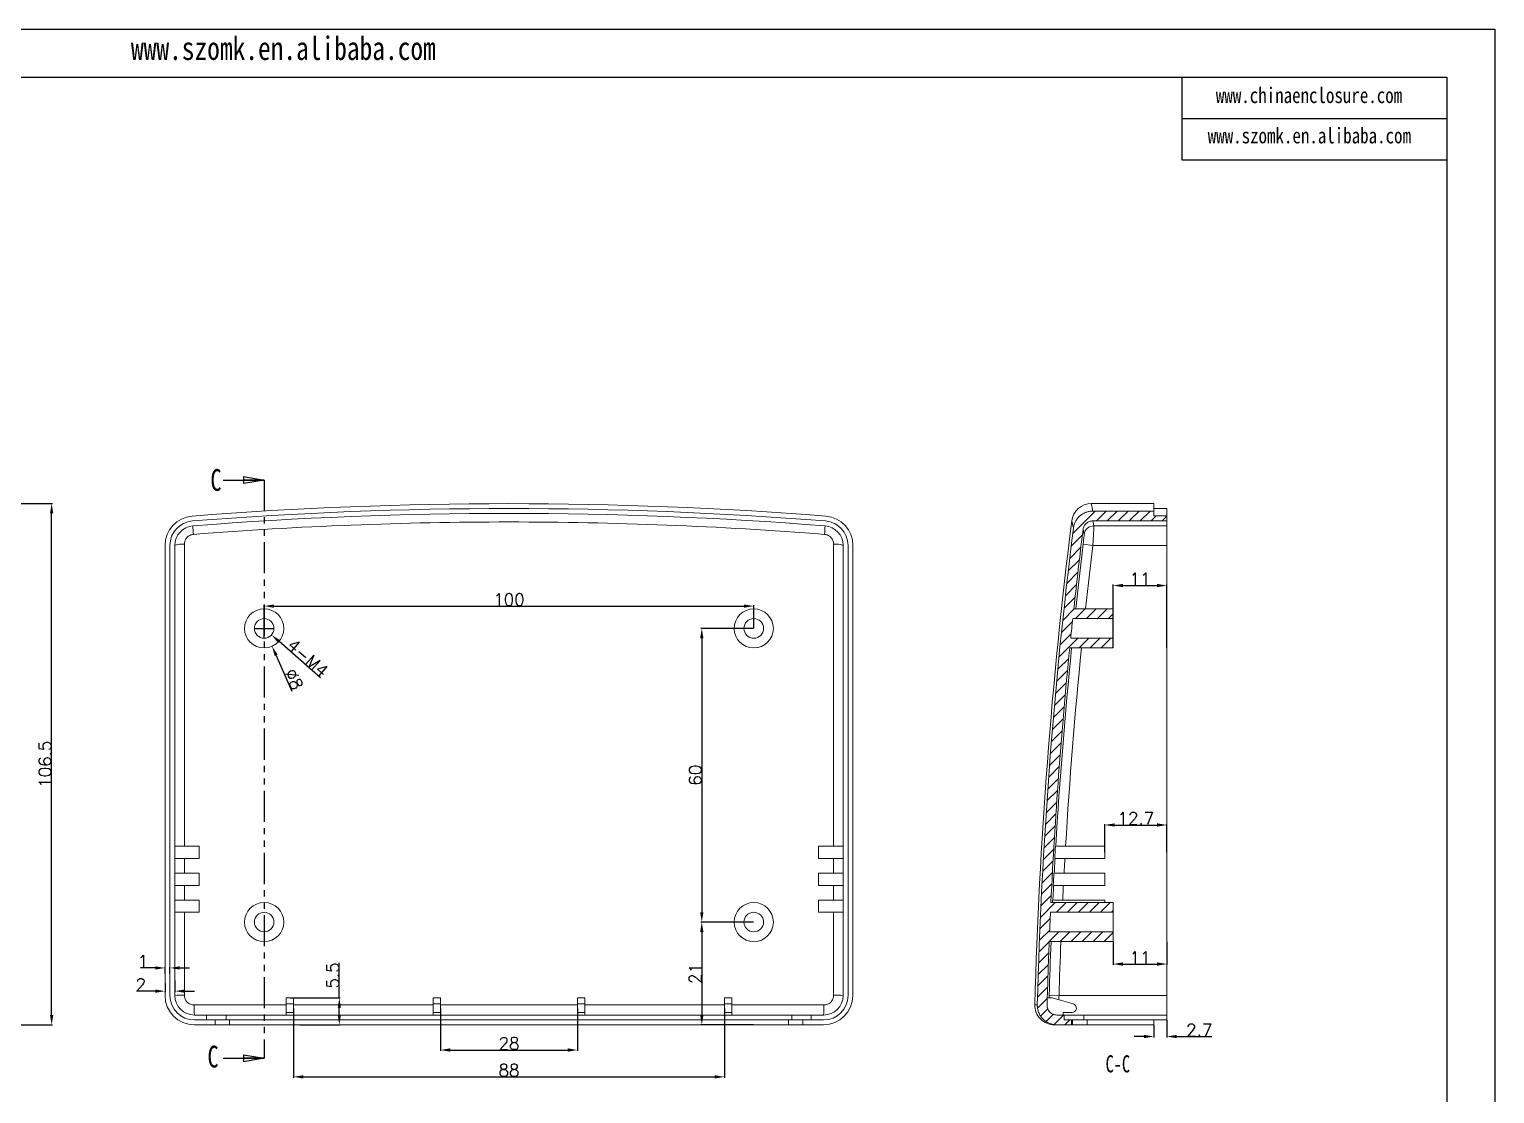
# Model space of a CAD drawing. Header units: inches. Extents: x 1477 to 2707, y 530 to 940.
# Drawn here: x 1757.3 to 2056.6, y 722.2 to 939.6 of the extents above; entities that cross this region are included whole.
import ezdxf

# ---------------------------------------------------------------- set-up
doc = ezdxf.new("R2010")
doc.units = ezdxf.units.IN
doc.linetypes.add('PHANTOM', pattern=[12.7, 6.35, -1.27, 1.27, -1.27, 1.27, -1.27])
doc.layers.add('文字', color=81, linetype='Continuous')
doc.styles.add('SLDTEXTSTYLE0', font='TXT', dxfattribs={"width": 0.75})
doc.styles.add('SLDTEXTSTYLE3', font='TXT', dxfattribs={"width": 0.7})
doc.styles.get("Standard").update_dxf_attribs({"font": 'txt', "bigfont": 'gbcbig.shx'})
doc.styles.add('宋体', font='', dxfattribs={"width": 0.8, "height": 3.5})
doc.styles.get('宋体').set_extended_font_data('SimSun')
doc.dimstyles.new('2.5', dxfattribs={"dimtxt": 2.5, "dimasz": 2, "dimexe": 0.18, "dimexo": 0.0625, "dimgap": 0.09, "dimtad": 1, "dimzin": 12, "dimdsep": 46, "dimtxsty": 'Standard', "dimcen": 2, "dimadec": 0, "dimazin": 0, "dimtfac": 1, "dimtofl": 0, "dimtmove": 0, "dimatfit": 3, "dimfxl": 1, "dimtolj": 1, "dimtzin": 0, "dimarcsym": 0})

# ---------------------------------------------------------------- blocks, each defined once
blk = doc.blocks.new('_CLOSED')
at = {"color": 0, "linetype": 'ByBlock', "lineweight": -2}
for p, q in [((-1, 0.166667), (0, 0)), ((-1, 0.166667), (-1, -0.166667)), ((0, 0), (-1, -0.166667)), ((0, 0), (-1, 0))]:
    blk.add_line(p, q, dxfattribs=at)
blk = doc.blocks.new('*D122')
at = {"color": 0, "lineweight": -2}
for p, q in [((1674.91, 842.73), (1762.01, 842.73)), ((1761.83, 738.23), (1761.83, 840.73)), ((1739.16, 736.23), (1762.01, 736.23))]:
    blk.add_line(p, q, dxfattribs=at)
at = {"color": 0}
for points in [[(1761.5, 840.73), (1762.17, 840.73), (1761.83, 842.73)], [(1761.5, 738.23), (1762.17, 738.23), (1761.83, 736.23)]]:
    blk.add_solid(points, dxfattribs=at)
at = {"layer": 'Defpoints', "color": 0}
for p in [(1674.85, 842.73), (1761.83, 842.73), (1739.1, 736.23)]:
    blk.add_point(p, dxfattribs=at)
at = {"color": 0, "insert": (1760.49, 789.48), "char_height": 2.5, "attachment_point": 5, "rotation": 90}
blk.add_mtext('\\A1;106.5', dxfattribs=at)
blk = doc.blocks.new('*D131')
at = {"color": 0, "lineweight": -2}
for p, q in [((1805.24, 817.29), (1805.24, 821.97)), ((1807.24, 821.79), (1903.24, 821.79)), ((1905.24, 817.29), (1905.24, 821.97))]:
    blk.add_line(p, q, dxfattribs=at)
at = {"color": 0}
for points in [[(1807.24, 822.12), (1807.24, 821.45), (1805.24, 821.79)], [(1903.24, 822.12), (1903.24, 821.45), (1905.24, 821.79)]]:
    blk.add_solid(points, dxfattribs=at)
at = {"layer": 'Defpoints', "color": 0}
for p in [(1905.24, 821.79), (1805.24, 817.23), (1905.24, 817.23)]:
    blk.add_point(p, dxfattribs=at)
at = {"color": 0, "insert": (1855.24, 823.13), "char_height": 2.5, "attachment_point": 5}
blk.add_mtext('\\A1;100', dxfattribs=at)
blk = doc.blocks.new('*D132')
at = {"color": 0, "lineweight": -2}
for p, q in [((1905.17, 817.23), (1894.44, 817.23)), ((1894.62, 815.23), (1894.62, 759.23)), ((1905.17, 757.23), (1894.44, 757.23))]:
    blk.add_line(p, q, dxfattribs=at)
at = {"color": 0}
for points in [[(1894.29, 815.23), (1894.96, 815.23), (1894.62, 817.23)], [(1894.29, 759.23), (1894.96, 759.23), (1894.62, 757.23)]]:
    blk.add_solid(points, dxfattribs=at)
at = {"layer": 'Defpoints', "color": 0}
for p in [(1905.24, 817.23), (1894.62, 757.23), (1905.24, 757.23)]:
    blk.add_point(p, dxfattribs=at)
at = {"color": 0, "insert": (1893.28, 787.23), "char_height": 2.5, "attachment_point": 5, "rotation": 90}
blk.add_mtext('\\A1;60', dxfattribs=at)
blk = doc.blocks.new('*D133')
at = {"color": 0, "lineweight": -2}
for p, q in [((1905.17, 757.23), (1894.44, 757.23)), ((1894.62, 755.23), (1894.62, 738.23)), ((1905.17, 736.23), (1894.44, 736.23))]:
    blk.add_line(p, q, dxfattribs=at)
at = {"color": 0}
for points in [[(1894.29, 755.23), (1894.96, 755.23), (1894.62, 757.23)], [(1894.29, 738.23), (1894.96, 738.23), (1894.62, 736.23)]]:
    blk.add_solid(points, dxfattribs=at)
at = {"layer": 'Defpoints', "color": 0}
for p in [(1905.24, 757.23), (1894.62, 736.23), (1905.24, 736.23)]:
    blk.add_point(p, dxfattribs=at)
at = {"color": 0, "insert": (1893.28, 746.73), "char_height": 2.5, "attachment_point": 5, "rotation": 90}
blk.add_mtext('\\A1;21', dxfattribs=at)
blk = doc.blocks.new('*D134')
at = {"color": 0, "lineweight": -2}
for p, q in [((1782.99, 747.85), (1779.97, 747.85)), ((1784.99, 746.74), (1784.99, 748.03)), ((1785.99, 746.74), (1785.99, 748.03)), ((1787.99, 747.85), (1789.99, 747.85))]:
    blk.add_line(p, q, dxfattribs=at)
at = {"color": 0}
for points in [[(1782.99, 748.18), (1782.99, 747.52), (1784.99, 747.85)], [(1787.99, 748.18), (1787.99, 747.52), (1785.99, 747.85)]]:
    blk.add_solid(points, dxfattribs=at)
at = {"layer": 'Defpoints', "color": 0}
for p in [(1784.99, 747.85), (1784.99, 746.68), (1785.99, 746.68)]:
    blk.add_point(p, dxfattribs=at)
at = {"color": 0, "insert": (1780.48, 749.19), "char_height": 2.5, "attachment_point": 5}
blk.add_mtext('\\A1;1', dxfattribs=at)
blk = doc.blocks.new('*D135')
at = {"color": 0, "lineweight": -2}
for p, q in [((1786.99, 745.31), (1786.99, 742.93)), ((1782.99, 743.11), (1779.14, 743.11)), ((1784.99, 744.64), (1784.99, 742.93)), ((1788.99, 743.11), (1790.99, 743.11))]:
    blk.add_line(p, q, dxfattribs=at)
at = {"color": 0}
for points in [[(1782.99, 743.45), (1782.99, 742.78), (1784.99, 743.11)], [(1788.99, 743.45), (1788.99, 742.78), (1786.99, 743.11)]]:
    blk.add_solid(points, dxfattribs=at)
at = {"layer": 'Defpoints', "color": 0}
for p in [(1786.99, 745.37), (1784.99, 744.7), (1784.99, 743.11)]:
    blk.add_point(p, dxfattribs=at)
at = {"color": 0, "insert": (1780.06, 744.45), "char_height": 2.5, "attachment_point": 5}
blk.add_mtext('\\A1;2', dxfattribs=at)
blk = doc.blocks.new('*D136')
at = {"color": 0, "lineweight": -2}
for p, q in [((1820.59, 741.73), (1820.59, 748.91)), ((1810.55, 741.73), (1820.77, 741.73)), ((1820.59, 738.23), (1820.59, 739.73)), ((1812.5, 736.23), (1820.77, 736.23))]:
    blk.add_line(p, q, dxfattribs=at)
at = {"color": 0}
for points in [[(1820.26, 739.73), (1820.92, 739.73), (1820.59, 741.73)], [(1820.26, 738.23), (1820.92, 738.23), (1820.59, 736.23)]]:
    blk.add_solid(points, dxfattribs=at)
at = {"layer": 'Defpoints', "color": 0}
for p in [(1810.49, 741.73), (1820.59, 741.73), (1812.44, 736.23)]:
    blk.add_point(p, dxfattribs=at)
at = {"color": 0, "insert": (1819.25, 746.32), "char_height": 2.5, "attachment_point": 5, "rotation": 90}
blk.add_mtext('\\A1;5.5', dxfattribs=at)
blk = doc.blocks.new('*D137')
at = {"color": 0, "lineweight": -2}
for p, q in [((1841.24, 739.56), (1841.24, 730.9)), ((1869.24, 739.56), (1869.24, 730.9)), ((1843.24, 731.08), (1867.24, 731.08))]:
    blk.add_line(p, q, dxfattribs=at)
at = {"color": 0}
for points in [[(1843.24, 731.42), (1843.24, 730.75), (1841.24, 731.08)], [(1867.24, 731.42), (1867.24, 730.75), (1869.24, 731.08)]]:
    blk.add_solid(points, dxfattribs=at)
at = {"layer": 'Defpoints', "color": 0}
for p in [(1841.24, 739.63), (1869.24, 739.63), (1869.24, 731.08)]:
    blk.add_point(p, dxfattribs=at)
at = {"color": 0, "insert": (1855.24, 732.42), "char_height": 2.5, "attachment_point": 5}
blk.add_mtext('\\A1;28', dxfattribs=at)
blk = doc.blocks.new('*D138')
at = {"color": 0, "lineweight": -2}
for p, q in [((1811.24, 739.56), (1811.24, 725.42)), ((1899.24, 739.56), (1899.24, 725.42)), ((1813.24, 725.6), (1897.24, 725.6))]:
    blk.add_line(p, q, dxfattribs=at)
at = {"color": 0}
for points in [[(1813.24, 725.93), (1813.24, 725.26), (1811.24, 725.6)], [(1897.24, 725.93), (1897.24, 725.26), (1899.24, 725.6)]]:
    blk.add_solid(points, dxfattribs=at)
at = {"layer": 'Defpoints', "color": 0}
for p in [(1811.24, 739.63), (1899.24, 739.63), (1899.24, 725.6)]:
    blk.add_point(p, dxfattribs=at)
at = {"color": 0, "insert": (1855.24, 726.94), "char_height": 2.5, "attachment_point": 5}
blk.add_mtext('\\A1;88', dxfattribs=at)
blk = doc.blocks.new('*D139')
at = {"color": 0, "lineweight": -2}
for p, q in [((1978.63, 813.29), (1978.63, 826.17)), ((1989.63, 813.29), (1989.63, 826.17)), ((1980.63, 825.99), (1987.63, 825.99))]:
    blk.add_line(p, q, dxfattribs=at)
at = {"color": 0}
for points in [[(1980.63, 826.32), (1980.63, 825.65), (1978.63, 825.99)], [(1987.63, 826.32), (1987.63, 825.65), (1989.63, 825.99)]]:
    blk.add_solid(points, dxfattribs=at)
at = {"layer": 'Defpoints', "color": 0}
for p in [(1989.63, 825.99), (1978.63, 813.23), (1989.63, 813.23)]:
    blk.add_point(p, dxfattribs=at)
at = {"color": 0, "insert": (1984.13, 827.33), "char_height": 2.5, "attachment_point": 5}
blk.add_mtext('\\A1;11', dxfattribs=at)
blk = doc.blocks.new('*D140')
at = {"color": 0, "lineweight": -2}
for p, q in [((1976.93, 771.54), (1976.93, 777.24)), ((1978.93, 777.06), (1987.63, 777.06)), ((1989.63, 771.54), (1989.63, 777.24))]:
    blk.add_line(p, q, dxfattribs=at)
at = {"color": 0}
for points in [[(1978.93, 777.39), (1978.93, 776.73), (1976.93, 777.06)], [(1987.63, 777.39), (1987.63, 776.73), (1989.63, 777.06)]]:
    blk.add_solid(points, dxfattribs=at)
at = {"layer": 'Defpoints', "color": 0}
for p in [(1989.63, 777.06), (1976.93, 771.48), (1989.63, 771.48)]:
    blk.add_point(p, dxfattribs=at)
at = {"color": 0, "insert": (1983.28, 778.4), "char_height": 2.5, "attachment_point": 5}
blk.add_mtext('\\A1;12.7', dxfattribs=at)
blk = doc.blocks.new('*D141')
at = {"color": 0, "lineweight": -2}
for p, q in [((1978.63, 753.17), (1978.63, 748.47)), ((1989.63, 753.17), (1989.63, 748.47)), ((1980.63, 748.65), (1987.63, 748.65))]:
    blk.add_line(p, q, dxfattribs=at)
at = {"color": 0}
for points in [[(1980.63, 748.98), (1980.63, 748.31), (1978.63, 748.65)], [(1987.63, 748.98), (1987.63, 748.31), (1989.63, 748.65)]]:
    blk.add_solid(points, dxfattribs=at)
at = {"layer": 'Defpoints', "color": 0}
for p in [(1978.63, 753.23), (1989.63, 753.23), (1989.63, 748.65)]:
    blk.add_point(p, dxfattribs=at)
at = {"color": 0, "insert": (1984.13, 749.99), "char_height": 2.5, "attachment_point": 5}
blk.add_mtext('\\A1;11', dxfattribs=at)
blk = doc.blocks.new('*D142')
at = {"color": 0, "lineweight": -2}
for p, q in [((1989.63, 737.17), (1989.63, 733.66)), ((1984.93, 733.84), (1982.93, 733.84)), ((1986.93, 736.17), (1986.93, 733.66)), ((1991.63, 733.84), (1998.81, 733.84))]:
    blk.add_line(p, q, dxfattribs=at)
at = {"color": 0}
for points in [[(1984.93, 734.17), (1984.93, 733.5), (1986.93, 733.84)], [(1991.63, 734.17), (1991.63, 733.5), (1989.63, 733.84)]]:
    blk.add_solid(points, dxfattribs=at)
at = {"layer": 'Defpoints', "color": 0}
for p in [(1989.63, 737.23), (1986.93, 736.23), (1989.63, 733.84)]:
    blk.add_point(p, dxfattribs=at)
at = {"color": 0, "insert": (1996.22, 735.18), "char_height": 2.5, "attachment_point": 5}
blk.add_mtext('\\A1;2.7', dxfattribs=at)
blk = doc.blocks.new('*D143')
at = {"color": 0, "lineweight": -2}
for p, q in [((1803.24, 817.23), (1807.24, 817.23)), ((1805.24, 815.23), (1805.24, 819.23)), ((1816.77, 807.1), (1808.24, 814.59))]:
    blk.add_line(p, q, dxfattribs=at)
at = {"color": 0}
blk.add_solid([(1808.46, 814.84), (1808.02, 814.34), (1806.74, 815.91)], dxfattribs=at)
at = {"layer": 'Defpoints', "color": 0}
for p in [(1803.73, 818.55), (1806.74, 815.91)]:
    blk.add_point(p, dxfattribs=at)
at = {"color": 0, "insert": (1814.14, 811.19), "char_height": 2.5, "attachment_point": 5, "rotation": 318.7138}
blk.add_mtext('\\A1;4-M4', dxfattribs=at)
blk = doc.blocks.new('*D144')
at = {"color": 0, "lineweight": -2}
for p, q in [((1803.24, 817.23), (1807.24, 817.23)), ((1805.24, 815.23), (1805.24, 819.23)), ((1810.99, 804.31), (1807.68, 811.75))]:
    blk.add_line(p, q, dxfattribs=at)
at = {"color": 0}
blk.add_solid([(1807.98, 811.88), (1807.37, 811.61), (1806.86, 813.57)], dxfattribs=at)
at = {"layer": 'Defpoints', "color": 0}
for p in [(1803.61, 820.88), (1806.86, 813.57)]:
    blk.add_point(p, dxfattribs=at)
at = {"color": 0, "insert": (1811.33, 806.84), "char_height": 2.5, "attachment_point": 5, "rotation": 293.991}
blk.add_mtext('\\A1;∅8', dxfattribs=at)

msp = doc.modelspace()

# ---------------------------------------------------------------- hatches: boundary and pattern name
at = {"linetype": 'Continuous', "lineweight": 0}
h = msp.add_hatch(dxfattribs=at)
h.set_pattern_fill('ANSI31', color=4, scale=0.5, style=0)
edge = h.paths.add_edge_path(flags=0)
edge.add_line((1989.635, 839.206), (1989.635, 840.208))
edge.add_line((1989.635, 840.208), (1986.935, 840.208))
edge.add_line((1986.935, 840.208), (1986.935, 841.21))
edge.add_line((1986.935, 841.21), (1974.485, 841.21))
edge.add_spline(control_points=[(1974.485, 841.21), (1974.039, 841.21), (1973.585, 841.133), (1973.164, 840.985), (1972.742, 840.837), (1972.34, 840.614), (1971.991, 840.335), (1971.642, 840.056), (1971.336, 839.712), (1971.099, 839.333), (1970.861, 838.954), (1970.686, 838.528), (1970.587, 838.091), (1970.558, 837.963), (1970.535, 837.834), (1970.519, 837.704)], knot_values=[0, 0, 0, 0, 0.0013407, 0.0013407, 0.0013407, 0.0026814, 0.0026814, 0.0026814, 0.0040225, 0.0040225, 0.0040225, 0.0053657, 0.0053657, 0.0053657, 0.0057544, 0.0057544, 0.0057544, 0.0057544], weights=[1, 1, 1, 1, 1, 1, 1, 1, 1, 1, 1, 1, 1, 1, 1, 1], degree=3, periodic=0)
edge.add_arc((2961.444, 713.756), 998.647, 172.870342, 178.474941)
edge.add_spline(control_points=[(1963.151, 740.335), (1963.139, 739.887), (1963.205, 739.431), (1963.341, 739.005), (1963.478, 738.579), (1963.691, 738.171), (1963.961, 737.814), (1964.231, 737.457), (1964.567, 737.142), (1964.94, 736.894), (1965.313, 736.647), (1965.734, 736.461), (1966.168, 736.351), (1966.488, 736.27), (1966.821, 736.228), (1967.151, 736.228)], knot_values=[0, 0, 0, 0, 0.0013429, 0.0013429, 0.0013429, 0.0026857, 0.0026857, 0.0026857, 0.0040287, 0.0040287, 0.0040287, 0.005372, 0.005372, 0.005372, 0.0063557, 0.0063557, 0.0063557, 0.0063557], weights=[1, 1, 1, 1, 1, 1, 1, 1, 1, 1, 1, 1, 1, 1, 1, 1], degree=3, periodic=0)
edge.add_line((1967.151, 736.228), (1970.153, 736.228))
edge.add_line((1970.153, 736.228), (1970.153, 737.228))
edge.add_line((1970.153, 737.228), (1968.635, 737.228))
edge.add_line((1968.635, 737.228), (1968.635, 738.228))
edge.add_line((1968.635, 738.228), (1967.151, 738.228))
edge.add_spline(control_points=[(1967.151, 738.228), (1966.986, 738.228), (1966.819, 738.249), (1966.659, 738.289), (1966.442, 738.344), (1966.232, 738.438), (1966.045, 738.561), (1965.859, 738.685), (1965.691, 738.843), (1965.556, 739.021), (1965.421, 739.199), (1965.314, 739.404), (1965.246, 739.617), (1965.178, 739.83), (1965.145, 740.058), (1965.151, 740.281)], knot_values=[0, 0, 0, 0, 0.0004951, 0.0004951, 0.0004951, 0.0011711, 0.0011711, 0.0011711, 0.0018471, 0.0018471, 0.0018471, 0.0025229, 0.0025229, 0.0025229, 0.0031988, 0.0031988, 0.0031988, 0.0031988], weights=[1, 1, 1, 1, 1, 1, 1, 1, 1, 1, 1, 1, 1, 1, 1, 1], degree=3, periodic=0)
edge.add_arc((2961.444, 713.756), 996.646, 177.730234, 178.47494, ccw=False)
edge.add_line((1965.58, 753.228), (1978.635, 753.228))
edge.add_line((1978.635, 753.228), (1978.635, 755.228))
edge.add_line((1978.635, 755.228), (1965.661, 755.228))
edge.add_arc((2961.444, 713.756), 996.646, 177.384989, 177.615162, ccw=False)
edge.add_line((1965.836, 759.228), (1978.635, 759.228))
edge.add_line((1978.635, 759.228), (1978.635, 761.228))
edge.add_line((1978.635, 761.228), (1965.929, 761.228))
edge.add_arc((2961.444, 713.756), 996.646, 174.271976, 177.269886, ccw=False)
edge.add_line((1969.774, 813.228), (1978.635, 813.228))
edge.add_line((1978.635, 813.228), (1978.635, 815.228))
edge.add_line((1978.635, 815.228), (1969.977, 815.228))
edge.add_arc((2961.444, 713.756), 996.646, 173.925207, 174.156411, ccw=False)
edge.add_line((1970.394, 819.228), (1978.635, 819.228))
edge.add_line((1978.635, 819.228), (1978.635, 821.228))
edge.add_line((1978.635, 821.228), (1970.609, 821.228))
edge.add_arc((2961.444, 713.756), 996.646, 172.870478, 173.809568, ccw=False)
edge.add_spline(control_points=[(1972.504, 837.453), (1972.512, 837.518), (1972.523, 837.583), (1972.538, 837.647), (1972.587, 837.865), (1972.675, 838.078), (1972.794, 838.268), (1972.912, 838.457), (1973.065, 838.629), (1973.24, 838.769), (1973.414, 838.908), (1973.615, 839.02), (1973.826, 839.094), (1974.037, 839.167), (1974.264, 839.206), (1974.487, 839.206)], knot_values=[0, 0, 0, 0, 0.0001969, 0.0001969, 0.0001969, 0.0008773, 0.0008773, 0.0008773, 0.0015567, 0.0015567, 0.0015567, 0.0022358, 0.0022358, 0.0022358, 0.002915, 0.002915, 0.002915, 0.002915], weights=[1, 1, 1, 1, 1, 1, 1, 1, 1, 1, 1, 1, 1, 1, 1, 1], degree=3, periodic=0)
edge.add_line((1974.487, 839.206), (1989.635, 839.206))

# ---------------------------------------------------------------- linework, layer by layer
for p, q in [((1477.302, 939.65), (2056.57, 939.65)), ((2056.57, 939.65), (2056.57, 530.067)), ((1492.292, 929.898), (2046.818, 929.898)), ((1992.641, 929.898), (1992.641, 912.967)), ((2046.818, 929.898), (2046.818, 539.819)), ((1992.641, 921.433), (2046.818, 921.433)), ((1992.641, 912.967), (2046.818, 912.967))]:
    msp.add_line(p, q)
at = {"color": 7, "linetype": 'Continuous', "lineweight": 30}
for p, q in [((1796.837, 847.55), (1805.237, 847.55)), ((1796.837, 729.385), (1805.237, 729.385))]:
    msp.add_line(p, q, dxfattribs=at)
at = {"color": 1, "linetype": 'PHANTOM', "lineweight": 30}
msp.add_line((1805.237, 847.55), (1805.237, 729.385), dxfattribs=at)
at = {"color": 7, "linetype": 'Continuous', "lineweight": 15}
for p, q in [((1986.935, 842.728), (1974.182, 842.728)), ((1986.935, 841.21), (1974.485, 841.21)), ((1986.935, 842.728), (1986.935, 841.21)), ((1989.635, 841.728), (1986.935, 841.728)), ((1986.935, 840.208), (1986.935, 841.21)), ((1989.635, 841.728), (1989.635, 840.208)), ((1989.635, 839.206), (1974.487, 839.206)), ((1989.635, 838.189), (1974.696, 838.189)), ((1989.635, 840.208), (1986.935, 840.208)), ((1989.635, 840.208), (1989.635, 839.206)), ((1989.635, 838.189), (1989.635, 839.206)), ((1989.635, 834.201), (1989.635, 838.189)), ((1784.987, 834.201), (1784.987, 742.228)), ((1785.987, 834.201), (1785.987, 742.228)), ((1786.987, 742.228), (1786.987, 834.201)), ((1788.934, 772.728), (1788.934, 834.443)), ((1921.541, 834.443), (1921.541, 772.728)), ((1923.487, 834.201), (1923.487, 742.228)), ((1924.487, 742.228), (1924.487, 834.201)), ((1925.487, 742.228), (1925.487, 834.201)), ((1972.514, 834.443), (1974.499, 834.201)), ((1974.499, 834.201), (1989.635, 834.201)), ((1989.635, 834.201), (1989.635, 742.228)), ((1978.635, 821.228), (1970.609, 821.228)), ((1978.635, 819.228), (1978.635, 821.228)), ((1978.635, 819.228), (1970.394, 819.228)), ((1978.635, 815.228), (1978.635, 819.228)), ((1969.977, 815.228), (1978.635, 815.228)), ((1978.635, 813.228), (1978.635, 815.228)), ((1969.774, 813.228), (1978.635, 813.228)), ((1791.987, 770.228), (1791.987, 772.728)), ((1918.487, 770.228), (1918.487, 772.728)), ((1968.927, 772.728), (1976.935, 772.728)), ((1976.935, 770.228), (1976.935, 772.728)), ((1788.934, 767.228), (1788.934, 770.228)), ((1921.541, 770.228), (1921.541, 767.228)), ((1968.782, 770.228), (1976.935, 770.228)), ((1791.987, 764.728), (1791.987, 767.228)), ((1918.487, 764.728), (1918.487, 767.228)), ((1968.616, 767.228), (1976.935, 767.228)), ((1976.935, 764.728), (1976.935, 767.228)), ((1788.934, 761.728), (1788.934, 764.728)), ((1921.541, 764.728), (1921.541, 761.728)), ((1968.484, 764.728), (1976.935, 764.728)), ((1791.987, 759.228), (1791.987, 761.728)), ((1918.487, 759.228), (1918.487, 761.728)), ((1978.635, 761.228), (1965.929, 761.228)), ((1968.335, 761.728), (1976.935, 761.728)), ((1976.935, 761.228), (1976.935, 761.728)), ((1978.635, 759.228), (1978.635, 761.228)), ((1788.934, 742.285), (1788.934, 759.228)), ((1921.541, 759.228), (1921.541, 742.285)), ((1978.635, 759.228), (1965.836, 759.228)), ((1978.635, 755.228), (1978.635, 759.228)), ((1965.661, 755.228), (1978.635, 755.228)), ((1978.635, 753.228), (1978.635, 755.228)), ((1965.58, 753.228), (1978.635, 753.228)), ((1965.586, 742.285), (1967.585, 742.228)), ((1811.237, 741.728), (1809.737, 741.728)), ((1809.737, 741.728), (1809.737, 740.525)), ((1809.737, 740.525), (1811.237, 740.525)), ((1809.737, 738.728), (1809.737, 740.525)), ((1811.237, 740.525), (1811.237, 741.728)), ((1811.237, 740.525), (1811.237, 738.728)), ((1841.237, 741.728), (1839.737, 741.728)), ((1839.737, 741.728), (1839.737, 740.525)), ((1839.737, 740.525), (1841.237, 740.525)), ((1839.737, 738.728), (1839.737, 740.525)), ((1841.237, 740.525), (1841.237, 741.728)), ((1841.237, 740.525), (1841.237, 738.728)), ((1870.737, 741.728), (1869.237, 741.728)), ((1869.237, 740.525), (1869.237, 741.728)), ((1869.237, 740.525), (1870.737, 740.525)), ((1869.237, 738.728), (1869.237, 740.525)), ((1870.737, 741.728), (1870.737, 740.525)), ((1870.737, 740.525), (1870.737, 738.728)), ((1900.737, 741.728), (1899.237, 741.728)), ((1899.237, 740.525), (1899.237, 741.728)), ((1899.237, 738.728), (1899.237, 740.525)), ((1899.237, 740.525), (1900.737, 740.525)), ((1900.737, 740.525), (1900.737, 741.728)), ((1900.737, 740.525), (1900.737, 738.728)), ((1965.19, 741.728), (1966.205, 741.728)), ((1966.205, 741.728), (1970.468, 740.525)), ((1989.635, 742.228), (1967.585, 742.228)), ((1989.635, 738.228), (1989.635, 742.228)), ((1793.487, 738.228), (1790.987, 738.228)), ((1790.987, 737.228), (1793.487, 737.228)), ((1793.487, 738.228), (1793.487, 737.228)), ((1793.487, 738.228), (1797.487, 738.228)), ((1793.487, 737.228), (1795.237, 737.228)), ((1795.237, 737.228), (1795.237, 736.228)), ((1795.237, 737.228), (1798.169, 737.228)), ((1797.487, 738.228), (1797.487, 737.228)), ((1912.987, 738.228), (1797.487, 738.228)), ((1798.169, 737.228), (1798.169, 736.228)), ((1912.306, 737.228), (1798.169, 737.228)), ((1811.237, 738.728), (1809.737, 738.728)), ((1809.737, 738.728), (1809.737, 738.228)), ((1811.237, 738.228), (1811.237, 738.728)), ((1841.237, 738.728), (1839.737, 738.728)), ((1839.737, 738.728), (1839.737, 738.228)), ((1841.237, 738.228), (1841.237, 738.728)), ((1870.737, 738.728), (1869.237, 738.728)), ((1869.237, 738.228), (1869.237, 738.728)), ((1870.737, 738.728), (1870.737, 738.228)), ((1900.737, 738.728), (1899.237, 738.728)), ((1899.237, 738.228), (1899.237, 738.728)), ((1900.737, 738.228), (1900.737, 738.728)), ((1912.306, 736.228), (1912.306, 737.228)), ((1912.306, 737.228), (1915.237, 737.228)), ((1912.987, 737.228), (1912.987, 738.228)), ((1912.987, 738.228), (1916.987, 738.228)), ((1915.237, 737.228), (1916.987, 737.228)), ((1915.237, 736.228), (1915.237, 737.228)), ((1916.987, 737.228), (1916.987, 738.228)), ((1919.487, 738.228), (1916.987, 738.228)), ((1916.987, 737.228), (1919.487, 737.228)), ((1968.635, 738.228), (1967.151, 738.228)), ((1968.426, 738.728), (1968.426, 738.228)), ((1970.219, 738.728), (1968.426, 738.728)), ((1968.635, 738.228), (1968.635, 737.228)), ((1968.635, 738.228), (1972.635, 738.228)), ((1968.635, 737.228), (1970.153, 737.228)), ((1970.153, 737.228), (1970.153, 736.228)), ((1970.305, 737.228), (1970.153, 737.228)), ((1970.305, 736.228), (1970.305, 737.228)), ((1970.305, 737.228), (1973.304, 737.228)), ((1972.635, 738.228), (1972.635, 737.228)), ((1972.635, 738.228), (1989.635, 738.228)), ((1973.304, 737.228), (1973.304, 736.228)), ((1986.935, 737.228), (1973.304, 737.228)), ((1986.935, 736.228), (1986.935, 737.228)), ((1986.935, 737.228), (1989.635, 737.228)), ((1989.635, 737.228), (1989.635, 738.228)), ((1790.987, 736.228), (1795.237, 736.228)), ((1798.169, 736.228), (1795.237, 736.228)), ((1798.169, 736.228), (1912.306, 736.228)), ((1915.237, 736.228), (1912.306, 736.228)), ((1915.237, 736.228), (1919.487, 736.228)), ((1970.153, 736.228), (1967.151, 736.228)), ((1970.153, 736.228), (1970.305, 736.228)), ((1973.304, 736.228), (1970.305, 736.228)), ((1973.304, 736.228), (1986.935, 736.228))]:
    msp.add_line(p, q, dxfattribs=at)
at = {"color": 8, "linetype": 'Continuous', "lineweight": 15}
for p, q in [((1974.696, 838.189), (1974.487, 839.206)), ((1972.506, 837.444), (1972.712, 836.441)), ((1965.586, 742.285), (1965.568, 741.728))]:
    msp.add_line(p, q, dxfattribs=at)
at = {"color": 8, "linetype": 'Continuous', "lineweight": 15, "flags": 128}
for points in [[(1972.514, 834.443), (1971.606, 826.749), (1970.991, 821.228)], [(1973.002, 821.228), (1973.594, 826.537), (1974.499, 834.201)]]:
    msp.add_lwpolyline(points, dxfattribs=at)
at = {"color": 7, "linetype": 'Continuous', "lineweight": 15, "flags": 128}
msp.add_lwpolyline([(1966.23, 761.228), (1966.239, 761.416), (1966.254, 761.728)], dxfattribs=at)
at = {"color": 7, "linetype": 'Continuous', "lineweight": 15}
for centre, radius in [((1805.237, 817.228), 4), ((1905.237, 817.228), 4), ((1805.237, 817.228), 2), ((1905.237, 817.228), 2), ((1805.237, 757.228), 4), ((1905.237, 757.228), 4), ((1805.237, 757.228), 2), ((1905.237, 757.228), 2)]:
    msp.add_circle(centre, radius, dxfattribs=at)
for centre, radius, start, end in [((1855.237, 18.718), 824.01, 85.495107, 94.504893), ((1855.237, 18.718), 823.01, 85.495107, 94.504893), ((1974.176, 838.728), 4, 89.8875, 173.53178), ((1790.987, 834.201), 6, 94.50489, 180), ((1790.987, 834.201), 5, 94.50489, 180), ((1790.987, 834.201), 4, 94.50489, 180), ((1855.237, 18.718), 822.01, 85.495107, 94.504893), ((1816.47, 838.869), 25.805, 181.50993, 185.39801), ((1894.005, 838.869), 25.805, 354.60199, 358.49007), ((1919.487, 834.201), 4, 0, 85.49511), ((1919.487, 834.201), 5, 0, 85.49511), ((1919.487, 834.201), 6, 0, 85.49511), ((2961.444, 713.756), 999.147, 172.788558, 178.475693), ((1974.696, 836.188), 2.001, 90.01606, 172.73163), ((2961.444, 713.756), 998.647, 172.870342, 178.474941), ((2961.444, 713.756), 996.646, 172.870478, 173.809568), ((1788.464, 830.279), 4.191, 83.55444, 110.62769), ((1922.011, 830.279), 4.191, 69.37231, 96.44556), ((2961.444, 713.756), 996.646, 173.925207, 174.156411), ((2961.444, 713.756), 996.646, 174.271976, 177.269886), ((2961.444, 713.756), 996.346, 176.606795, 176.750802), ((2961.444, 713.756), 996.267, 176.750543, 176.923338), ((2961.444, 713.756), 994.267, 176.744002, 176.917145), ((2961.444, 713.756), 996.346, 176.923583, 177.067545), ((2961.444, 713.756), 996.267, 177.067312, 177.240057), ((2961.444, 713.756), 994.267, 177.06141, 177.234503), ((2961.444, 713.756), 996.646, 177.384989, 177.615162), ((2961.444, 713.756), 996.646, 177.730234, 178.47494), ((1788.457, 725.402), 16.89, 88.37881, 94.98993), ((1922.018, 725.402), 16.89, 85.01007, 91.62119), ((1790.987, 742.228), 6, 180, 270), ((1790.987, 742.228), 5, 180, 270), ((1790.987, 742.228), 4, 180, 270), ((1811.086, 739.759), 20.157, 178.51601, 184.35664), ((1919.487, 742.228), 4, 270, 0), ((1919.487, 742.228), 5, 270, 0), ((1919.487, 742.228), 6, 270, 0), ((1899.389, 739.759), 20.157, 355.64336, 1.48399), ((1966.65, 740.228), 4, 178.46992, 270), ((1970.219, 739.644), 0.915, 270, 74.23677)]:
    msp.add_arc(centre, radius, start, end, dxfattribs=at)
at = {"color": 8, "linetype": 'Continuous', "lineweight": 15}
for radius, start, end in [(996.267, 174.269786, 176.606525), (994.267, 174.258225, 176.599693), (996.267, 177.729369, 178.359062), (994.267, 177.724801, 178.359062)]:
    msp.add_arc((2961.444, 713.756), radius, start, end, dxfattribs=at)
at = {"color": 7, "linetype": 'Continuous', "lineweight": 15}
for points, knots in [([(1974.485, 841.21), (1974.242, 841.21), (1974.003, 841.188), (1973.531, 841.101), (1973.297, 841.037), (1972.844, 840.865), (1972.628, 840.76), (1972.217, 840.512), (1972.021, 840.367), (1971.659, 840.047), (1971.494, 839.873), (1971.197, 839.495), (1971.064, 839.29), (1970.839, 838.864), (1970.747, 838.643), (1970.602, 838.184), (1970.549, 837.945), (1970.519, 837.704)], [0, 0, 0, 0, 0.125, 0.125, 0.25, 0.25, 0.375, 0.375, 0.5, 0.5, 0.625, 0.625, 0.75, 0.75, 0.875, 0.875, 1, 1, 1, 1]), ([(1974.487, 839.206), (1974.244, 839.206), (1974.006, 839.162), (1973.666, 839.034), (1973.558, 838.981), (1973.353, 838.857), (1973.255, 838.785), (1973.074, 838.625), (1972.991, 838.538), (1972.843, 838.349), (1972.776, 838.246), (1972.608, 837.927), (1972.534, 837.694), (1972.504, 837.453)], [0, 0, 0, 0, 0.25, 0.25, 0.375, 0.375, 0.5, 0.5, 0.625, 0.625, 0.75, 0.75, 1, 1, 1, 1]), ([(1974.499, 834.201), (1974.514, 834.452), (1974.529, 834.702), (1974.558, 835.192), (1974.572, 835.429), (1974.598, 835.89), (1974.61, 836.116), (1974.632, 836.537), (1974.642, 836.733), (1974.661, 837.098), (1974.668, 837.267), (1974.681, 837.562), (1974.687, 837.69), (1974.694, 837.908), (1974.697, 837.996), (1974.698, 838.126), (1974.698, 838.169), (1974.696, 838.189)], [0, 0, 0, 0, 0.125, 0.125, 0.25, 0.25, 0.375, 0.375, 0.5, 0.5, 0.625, 0.625, 0.75, 0.75, 0.875, 0.875, 1, 1, 1, 1]), ([(1788.934, 834.443), (1788.934, 834.693), (1788.98, 834.938), (1789.116, 835.287), (1789.172, 835.398), (1789.302, 835.608), (1789.379, 835.708), (1789.547, 835.892), (1789.639, 835.975), (1789.839, 836.124), (1789.947, 836.19), (1790.283, 836.354), (1790.527, 836.421), (1790.779, 836.441)], [0, 0, 0, 0, 0.25, 0.25, 0.375, 0.375, 0.5, 0.5, 0.625, 0.625, 0.75, 0.75, 1, 1, 1, 1]), ([(1919.696, 836.441), (1919.822, 836.431), (1919.944, 836.41), (1920.184, 836.344), (1920.302, 836.3), (1920.527, 836.19), (1920.633, 836.126), (1920.833, 835.977), (1920.927, 835.893), (1921.095, 835.709), (1921.17, 835.611), (1921.302, 835.4), (1921.359, 835.287), (1921.493, 834.941), (1921.541, 834.693), (1921.541, 834.443)], [0, 0, 0, 0, 0.125, 0.125, 0.25, 0.25, 0.375, 0.375, 0.5, 0.5, 0.625, 0.625, 0.75, 0.75, 1, 1, 1, 1]), ([(1972.712, 836.441), (1972.714, 836.431), (1972.714, 836.41), (1972.712, 836.344), (1972.71, 836.3), (1972.702, 836.19), (1972.697, 836.126), (1972.684, 835.977), (1972.676, 835.893), (1972.658, 835.709), (1972.648, 835.611), (1972.625, 835.4), (1972.613, 835.287), (1972.574, 834.941), (1972.545, 834.693), (1972.514, 834.443)], [0, 0, 0, 0, 0.125, 0.125, 0.25, 0.25, 0.375, 0.375, 0.5, 0.5, 0.625, 0.625, 0.75, 0.75, 1, 1, 1, 1]), ([(1788.934, 772.728), (1788.678, 772.728), (1788.421, 772.728), (1788.068, 772.728), (1787.954, 772.728), (1787.742, 772.728), (1787.644, 772.728), (1787.465, 772.728), (1787.383, 772.728), (1787.243, 772.728), (1787.183, 772.728), (1787.037, 772.728), (1786.987, 772.728), (1786.987, 772.728)], [0, 0, 0, 0, 0.25, 0.25, 0.375, 0.375, 0.5, 0.5, 0.625, 0.625, 0.75, 0.75, 1, 1, 1, 1]), ([(1791.987, 772.728), (1791.482, 772.728), (1790.976, 772.728), (1790.217, 772.728), (1789.959, 772.728), (1789.447, 772.728), (1789.191, 772.728), (1788.934, 772.728)], [0, 0, 0, 0, 0.5, 0.5, 0.75, 0.75, 1, 1, 1, 1]), ([(1921.541, 772.728), (1921.289, 772.728), (1921.037, 772.728), (1920.534, 772.728), (1920.285, 772.728), (1919.515, 772.728), (1919.001, 772.728), (1918.487, 772.728)], [0, 0, 0, 0, 0.25, 0.25, 0.5, 0.5, 1, 1, 1, 1]), ([(1923.487, 772.728), (1923.487, 772.728), (1923.437, 772.728), (1923.292, 772.728), (1923.232, 772.728), (1923.091, 772.728), (1923.011, 772.728), (1922.832, 772.728), (1922.732, 772.728), (1922.521, 772.728), (1922.409, 772.728), (1922.053, 772.728), (1921.799, 772.728), (1921.541, 772.728)], [0, 0, 0, 0, 0.25, 0.25, 0.375, 0.375, 0.5, 0.5, 0.625, 0.625, 0.75, 0.75, 1, 1, 1, 1]), ([(1966.924, 772.728), (1966.918, 772.728), (1966.911, 772.728), (1966.898, 772.728), (1966.891, 772.728), (1966.871, 772.728), (1966.858, 772.728), (1966.845, 772.728)], [0, 0, 0, 0, 0.25, 0.25, 0.5, 0.5, 1, 1, 1, 1]), ([(1968.927, 772.728), (1968.822, 772.728), (1968.491, 772.728), (1967.952, 772.728), (1967.425, 772.728), (1967.107, 772.728), (1967.05, 772.728), (1967.038, 772.728)], [0, 0, 0, 0, 0.1256188, 0.3926181, 0.6594807, 0.9259625, 1, 1, 1, 1]), ([(1788.934, 770.228), (1788.678, 770.228), (1788.42, 770.228), (1788.068, 770.228), (1787.954, 770.228), (1787.742, 770.228), (1787.644, 770.228), (1787.465, 770.228), (1787.383, 770.228), (1787.243, 770.228), (1787.183, 770.228), (1787.037, 770.228), (1786.987, 770.228), (1786.987, 770.228)], [0, 0, 0, 0, 0.25, 0.25, 0.375, 0.375, 0.5, 0.5, 0.625, 0.625, 0.75, 0.75, 1, 1, 1, 1]), ([(1791.987, 770.228), (1791.482, 770.228), (1790.977, 770.228), (1790.219, 770.228), (1789.961, 770.228), (1789.448, 770.228), (1789.191, 770.228), (1788.934, 770.228)], [0, 0, 0, 0, 0.5, 0.5, 0.75, 0.75, 1, 1, 1, 1]), ([(1921.541, 770.228), (1921.288, 770.228), (1921.035, 770.228), (1920.529, 770.228), (1920.277, 770.228), (1919.51, 770.228), (1918.999, 770.228), (1918.487, 770.228)], [0, 0, 0, 0, 0.25, 0.25, 0.5, 0.5, 1, 1, 1, 1]), ([(1923.487, 770.228), (1923.487, 770.228), (1923.475, 770.228), (1923.425, 770.228), (1923.389, 770.228), (1923.292, 770.228), (1923.232, 770.228), (1923.091, 770.228), (1923.011, 770.228), (1922.831, 770.228), (1922.732, 770.228), (1922.521, 770.228), (1922.409, 770.228), (1922.171, 770.228), (1922.049, 770.228), (1921.799, 770.228), (1921.669, 770.228), (1921.541, 770.228)], [0, 0, 0, 0, 0.125, 0.125, 0.25, 0.25, 0.375, 0.375, 0.5, 0.5, 0.625, 0.625, 0.75, 0.75, 0.875, 0.875, 1, 1, 1, 1]), ([(1966.779, 770.228), (1966.773, 770.228), (1966.766, 770.228), (1966.753, 770.228), (1966.746, 770.228), (1966.726, 770.228), (1966.713, 770.228), (1966.7, 770.228)], [0, 0, 0, 0, 0.25, 0.25, 0.5, 0.5, 1, 1, 1, 1]), ([(1968.782, 770.228), (1968.689, 770.228), (1968.371, 770.228), (1967.841, 770.228), (1967.305, 770.228), (1966.973, 770.228), (1966.909, 770.228), (1966.893, 770.228)], [0, 0, 0, 0, 0.11040552, 0.3763812, 0.64224719, 0.90777432, 1, 1, 1, 1]), ([(1788.934, 767.228), (1788.806, 767.228), (1788.676, 767.228), (1788.425, 767.228), (1788.303, 767.228), (1788.067, 767.228), (1787.953, 767.228), (1787.743, 767.228), (1787.645, 767.228), (1787.374, 767.228), (1787.232, 767.228), (1787.086, 767.228), (1787.049, 767.228), (1787, 767.228), (1786.987, 767.228), (1786.987, 767.228)], [0, 0, 0, 0, 0.125, 0.125, 0.25, 0.25, 0.375, 0.375, 0.5, 0.5, 0.75, 0.75, 0.875, 0.875, 1, 1, 1, 1]), ([(1791.987, 767.228), (1791.481, 767.228), (1790.974, 767.228), (1790.214, 767.228), (1789.957, 767.228), (1789.446, 767.228), (1789.19, 767.228), (1788.934, 767.228)], [0, 0, 0, 0, 0.5, 0.5, 0.75, 0.75, 1, 1, 1, 1]), ([(1921.541, 767.228), (1921.033, 767.228), (1920.526, 767.228), (1919.507, 767.228), (1918.997, 767.228), (1918.487, 767.228)], [0, 0, 0, 0, 0.5, 0.5, 1, 1, 1, 1]), ([(1923.487, 767.228), (1923.487, 767.228), (1923.437, 767.228), (1923.244, 767.228), (1923.1, 767.228), (1922.832, 767.228), (1922.732, 767.228), (1922.52, 767.228), (1922.408, 767.228), (1922.172, 767.228), (1922.048, 767.228), (1921.798, 767.228), (1921.67, 767.228), (1921.541, 767.228)], [0, 0, 0, 0, 0.25, 0.25, 0.5, 0.5, 0.625, 0.625, 0.75, 0.75, 0.875, 0.875, 1, 1, 1, 1]), ([(1966.614, 767.228), (1966.6, 767.228), (1966.587, 767.228), (1966.56, 767.228), (1966.547, 767.228), (1966.534, 767.228)], [0, 0, 0, 0, 0.5, 0.5, 1, 1, 1, 1]), ([(1968.616, 767.228), (1968.479, 767.228), (1968.118, 767.228), (1967.557, 767.228), (1967.056, 767.228), (1966.773, 767.228), (1966.73, 767.228), (1966.727, 767.228)], [0, 0, 0, 0, 0.1657968, 0.4379736, 0.7100021, 0.9816928, 1, 1, 1, 1]), ([(1788.934, 764.728), (1788.806, 764.728), (1788.677, 764.728), (1788.425, 764.728), (1788.303, 764.728), (1788.068, 764.728), (1787.953, 764.728), (1787.743, 764.728), (1787.645, 764.728), (1787.374, 764.728), (1787.232, 764.728), (1787.086, 764.728), (1787.049, 764.728), (1787, 764.728), (1786.987, 764.728), (1786.987, 764.728)], [0, 0, 0, 0, 0.125, 0.125, 0.25, 0.25, 0.375, 0.375, 0.5, 0.5, 0.75, 0.75, 0.875, 0.875, 1, 1, 1, 1]), ([(1791.987, 764.728), (1791.481, 764.728), (1790.974, 764.728), (1790.215, 764.728), (1789.958, 764.728), (1789.446, 764.728), (1789.19, 764.728), (1788.934, 764.728)], [0, 0, 0, 0, 0.5, 0.5, 0.75, 0.75, 1, 1, 1, 1]), ([(1921.541, 764.728), (1921.288, 764.728), (1921.036, 764.728), (1920.531, 764.728), (1920.28, 764.728), (1919.512, 764.728), (1919, 764.728), (1918.487, 764.728)], [0, 0, 0, 0, 0.25, 0.25, 0.5, 0.5, 1, 1, 1, 1]), ([(1923.487, 764.728), (1923.487, 764.728), (1923.437, 764.728), (1923.292, 764.728), (1923.232, 764.728), (1923.091, 764.728), (1923.011, 764.728), (1922.832, 764.728), (1922.732, 764.728), (1922.521, 764.728), (1922.409, 764.728), (1922.054, 764.728), (1921.8, 764.728), (1921.541, 764.728)], [0, 0, 0, 0, 0.25, 0.25, 0.375, 0.375, 0.5, 0.5, 0.625, 0.625, 0.75, 0.75, 1, 1, 1, 1]), ([(1966.482, 764.728), (1966.476, 764.728), (1966.469, 764.728), (1966.456, 764.728), (1966.449, 764.728), (1966.429, 764.728), (1966.416, 764.728), (1966.403, 764.728)], [0, 0, 0, 0, 0.25, 0.25, 0.5, 0.5, 1, 1, 1, 1]), ([(1968.484, 764.728), (1968.361, 764.728), (1968.014, 764.728), (1967.463, 764.728), (1966.951, 764.728), (1966.651, 764.728), (1966.603, 764.728), (1966.596, 764.728)], [0, 0, 0, 0, 0.1471528, 0.4162086, 0.6851446, 0.9537846, 1, 1, 1, 1]), ([(1788.934, 761.728), (1788.806, 761.728), (1788.676, 761.728), (1788.425, 761.728), (1788.303, 761.728), (1788.068, 761.728), (1787.953, 761.728), (1787.743, 761.728), (1787.645, 761.728), (1787.374, 761.728), (1787.232, 761.728), (1787.086, 761.728), (1787.049, 761.728), (1787, 761.728), (1786.987, 761.728), (1786.987, 761.728)], [0, 0, 0, 0, 0.125, 0.125, 0.25, 0.25, 0.375, 0.375, 0.5, 0.5, 0.75, 0.75, 0.875, 0.875, 1, 1, 1, 1]), ([(1791.987, 761.728), (1791.481, 761.728), (1790.975, 761.728), (1790.216, 761.728), (1789.958, 761.728), (1789.446, 761.728), (1789.19, 761.728), (1788.934, 761.728)], [0, 0, 0, 0, 0.5, 0.5, 0.75, 0.75, 1, 1, 1, 1]), ([(1921.541, 761.728), (1921.288, 761.728), (1921.036, 761.728), (1920.531, 761.728), (1920.281, 761.728), (1919.512, 761.728), (1919, 761.728), (1918.487, 761.728)], [0, 0, 0, 0, 0.25, 0.25, 0.5, 0.5, 1, 1, 1, 1]), ([(1923.487, 761.728), (1923.487, 761.728), (1923.437, 761.728), (1923.244, 761.728), (1923.1, 761.728), (1922.832, 761.728), (1922.732, 761.728), (1922.52, 761.728), (1922.408, 761.728), (1922.172, 761.728), (1922.048, 761.728), (1921.798, 761.728), (1921.67, 761.728), (1921.541, 761.728)], [0, 0, 0, 0, 0.25, 0.25, 0.5, 0.5, 0.625, 0.625, 0.75, 0.75, 0.875, 0.875, 1, 1, 1, 1]), ([(1966.333, 761.728), (1966.326, 761.728), (1966.32, 761.728), (1966.307, 761.728), (1966.3, 761.728), (1966.28, 761.728), (1966.267, 761.728), (1966.254, 761.728)], [0, 0, 0, 0, 0.25, 0.25, 0.5, 0.5, 1, 1, 1, 1]), ([(1968.335, 761.728), (1968.198, 761.728), (1967.838, 761.728), (1967.277, 761.728), (1966.777, 761.728), (1966.493, 761.728), (1966.45, 761.728), (1966.447, 761.728)], [0, 0, 0, 0, 0.1651557, 0.4370888, 0.7089031, 0.9804461, 1, 1, 1, 1]), ([(1788.934, 759.228), (1788.806, 759.228), (1788.677, 759.228), (1788.425, 759.228), (1788.303, 759.228), (1788.068, 759.228), (1787.954, 759.228), (1787.743, 759.228), (1787.645, 759.228), (1787.374, 759.228), (1787.232, 759.228), (1787.086, 759.228), (1787.049, 759.228), (1787, 759.228), (1786.987, 759.228), (1786.987, 759.228)], [0, 0, 0, 0, 0.125, 0.125, 0.25, 0.25, 0.375, 0.375, 0.5, 0.5, 0.75, 0.75, 0.875, 0.875, 1, 1, 1, 1]), ([(1791.987, 759.228), (1791.481, 759.228), (1790.975, 759.228), (1790.215, 759.228), (1789.958, 759.228), (1789.446, 759.228), (1789.19, 759.228), (1788.934, 759.228)], [0, 0, 0, 0, 0.5, 0.5, 0.75, 0.75, 1, 1, 1, 1]), ([(1921.541, 759.228), (1921.033, 759.228), (1920.527, 759.228), (1919.507, 759.228), (1918.997, 759.228), (1918.487, 759.228)], [0, 0, 0, 0, 0.5, 0.5, 1, 1, 1, 1]), ([(1923.487, 759.228), (1923.487, 759.228), (1923.437, 759.228), (1923.292, 759.228), (1923.232, 759.228), (1923.091, 759.228), (1923.011, 759.228), (1922.832, 759.228), (1922.732, 759.228), (1922.521, 759.228), (1922.409, 759.228), (1922.172, 759.228), (1922.048, 759.228), (1921.798, 759.228), (1921.67, 759.228), (1921.541, 759.228)], [0, 0, 0, 0, 0.25, 0.25, 0.375, 0.375, 0.5, 0.5, 0.625, 0.625, 0.75, 0.75, 0.875, 0.875, 1, 1, 1, 1]), ([(1790.936, 740.281), (1790.804, 740.281), (1790.674, 740.294), (1790.418, 740.345), (1790.291, 740.384), (1790.048, 740.484), (1789.933, 740.546), (1789.716, 740.691), (1789.613, 740.776), (1789.336, 741.053), (1789.187, 741.276), (1788.987, 741.758), (1788.934, 742.021), (1788.934, 742.285)], [0, 0, 0, 0, 0.125, 0.125, 0.25, 0.25, 0.375, 0.375, 0.5, 0.5, 0.75, 0.75, 1, 1, 1, 1]), ([(1921.541, 742.285), (1921.541, 742.153), (1921.528, 742.023), (1921.477, 741.767), (1921.438, 741.64), (1921.338, 741.398), (1921.277, 741.283), (1921.132, 741.065), (1921.047, 740.962), (1920.771, 740.684), (1920.548, 740.535), (1920.066, 740.335), (1919.803, 740.281), (1919.539, 740.281)], [0, 0, 0, 0, 0.125, 0.125, 0.25, 0.25, 0.375, 0.375, 0.5, 0.5, 0.75, 0.75, 1, 1, 1, 1]), ([(1963.151, 740.335), (1963.144, 740.066), (1963.164, 739.801), (1963.255, 739.279), (1963.328, 739.019), (1963.522, 738.523), (1963.642, 738.287), (1963.93, 737.84), (1964.099, 737.628), (1964.468, 737.248), (1964.671, 737.078), (1965.114, 736.775), (1965.348, 736.647), (1965.836, 736.441), (1966.093, 736.361), (1966.617, 736.255), (1966.882, 736.228), (1967.151, 736.228)], [0, 0, 0, 0, 0.125, 0.125, 0.25, 0.25, 0.375, 0.375, 0.5, 0.5, 0.625, 0.625, 0.75, 0.75, 0.875, 0.875, 1, 1, 1, 1]), ([(1965.151, 740.281), (1965.147, 740.147), (1965.157, 740.015), (1965.203, 739.754), (1965.239, 739.624), (1965.336, 739.376), (1965.396, 739.258), (1965.54, 739.034), (1965.625, 738.928), (1965.902, 738.643), (1966.127, 738.489), (1966.493, 738.335), (1966.622, 738.295), (1966.884, 738.242), (1967.016, 738.228), (1967.151, 738.228)], [0, 0, 0, 0, 0.125, 0.125, 0.25, 0.25, 0.375, 0.375, 0.5, 0.5, 0.75, 0.75, 0.875, 0.875, 1, 1, 1, 1]), ([(1967.151, 736.228), (1966.983, 736.228), (1966.69, 736.228), (1966.683, 736.228), (1966.68, 736.228)], [0, 0, 0, 0, 0.5711139, 1, 1, 1, 1])]:
    msp.add_open_spline(points, degree=3, knots=knots, dxfattribs=at)
at = {"color": 8, "linetype": 'Continuous', "lineweight": 15}
for points, knots in [([(1974.182, 842.697), (1974.181, 842.703), (1974.177, 842.724), (1974.225, 842.484), (1974.321, 842.012), (1974.431, 841.477), (1974.485, 841.21)], [0, 0, 0, 0, 0.1371787, 0.4248011, 0.7124234, 1, 1, 1, 1]), ([(1970.519, 837.704), (1970.449, 838.045), (1970.31, 838.728), (1970.216, 839.189), (1970.217, 839.181), (1970.218, 839.179)], [0, 0, 0, 0, 0.3808029, 0.7616594, 1, 1, 1, 1]), ([(1962.666, 740.335), (1962.667, 740.335), (1962.668, 740.335), (1962.822, 740.335), (1963.042, 740.335), (1963.151, 740.335)], [0, 0, 0, 0, 0.25634122, 0.62817061, 1, 1, 1, 1]), ([(1967.57, 741.343), (1967.572, 741.414), (1967.577, 741.701), (1967.581, 742.002), (1967.585, 742.228)], [0, 0, 0, 0, 0.2466348, 1, 1, 1, 1])]:
    msp.add_open_spline(points, degree=3, knots=knots, dxfattribs=at)
at = {"color": 7, "linetype": 'Continuous', "lineweight": 15}
for points in [[(1790.779, 836.441), (1812.265, 838.136), (1855.237, 839.823), (1898.21, 838.136), (1919.696, 836.441)], [(1809.737, 740.281), (1803.47, 740.281), (1797.203, 740.281), (1790.936, 740.281)], [(1839.737, 740.281), (1830.237, 740.281), (1820.737, 740.281), (1811.237, 740.281)], [(1869.237, 740.281), (1859.904, 740.281), (1850.571, 740.281), (1841.237, 740.281)], [(1899.237, 740.281), (1889.738, 740.281), (1880.238, 740.281), (1870.737, 740.281)], [(1919.539, 740.281), (1913.272, 740.281), (1907.005, 740.281), (1900.737, 740.281)]]:
    msp.add_open_spline(points, degree=3, dxfattribs=at)

# ---------------------------------------------------------------- block references
at = {"color": 7, "linetype": 'Continuous', "lineweight": 30, "xscale": 4.200000000000045, "yscale": 4.199999999999989, "zscale": 0.7}
for p in [(1805.237, 847.55), (1805.237, 729.385)]:
    msp.add_blockref('_CLOSED', p, dxfattribs=at)

# ---------------------------------------------------------------- texts
at = {"color": 7, "linetype": 'Continuous', "char_height": 4.445, "attachment_point": 1, "style": 'SLDTEXTSTYLE0'}
for insert in [(1794.259, 849.788), (1793.658, 731.96)]:
    msp.add_mtext('C', dxfattribs=dict(at, insert=insert))
at = {"color": 0, "linetype": 'Continuous', "lineweight": 0, "insert": (1979.597, 730.005), "char_height": 3.5, "attachment_point": 2, "style": 'SLDTEXTSTYLE3'}
msp.add_mtext('C-C', dxfattribs=at)
at = {"layer": '文字', "color": 0, "attachment_point": 1, "style": '宋体'}
for s, insert, char_height, width in [('www.szomk.en.alibaba.com', (1778.032, 938.156), 4.76764, 83.76281), ('www.chinaenclosure.com', (1999.62, 927.754), 3.17842, 55.84187), ('www.szomk.en.alibaba.com', (1997.959, 919.523), 3.17842, 55.84187)]:
    msp.add_mtext(s, dxfattribs=dict(at, insert=insert, char_height=char_height, width=width))

# ---------------------------------------------------------------- dimensions: what is measured, and where the dimension line sits
for base, p1, p2, picture, middle in [((1761.832, 842.728), (1739.096, 736.228), (1674.846, 842.728), '*D122', (1760.492, 789.478)), ((1894.622, 757.228), (1905.237, 817.228), (1905.237, 757.228), '*D132', (1893.282, 787.228)), ((1894.622, 736.228), (1905.237, 757.228), (1905.237, 736.228), '*D133', (1893.282, 746.728))]:
    dim = msp.add_linear_dim(base=base, p1=p1, p2=p2, angle=90, dimstyle='2.5')
    dim.commit()
    dim.dimension.update_dxf_attribs({"geometry": picture, "text_midpoint": middle})
for base, p1, p2, picture, middle in [((1989.635, 825.988), (1978.635, 813.228), (1989.635, 813.228), '*D139', (1984.135, 827.328)), ((1905.237, 821.787), (1805.237, 817.228), (1905.237, 817.228), '*D131', (1855.237, 823.127)), ((1989.635, 777.061), (1976.935, 771.478), (1989.635, 771.478), '*D140', (1983.285, 778.401)), ((1989.635, 748.648), (1978.635, 753.228), (1989.635, 753.228), '*D141', (1984.135, 749.988)), ((1784.987, 747.85), (1785.987, 746.677), (1784.987, 746.677), '*D134', (1780.481, 749.19)), ((1899.237, 725.598), (1811.237, 739.626), (1899.237, 739.626), '*D138', (1855.237, 726.938)), ((1869.237, 731.084), (1841.237, 739.626), (1869.237, 739.626), '*D137', (1855.237, 732.424)), ((1989.635, 733.837), (1986.935, 736.228), (1989.635, 737.228), '*D142', (1996.225, 735.177))]:
    dim = msp.add_linear_dim(base=base, p1=p1, p2=p2, dimstyle='2.5')
    dim.commit()
    dim.dimension.update_dxf_attribs({"geometry": picture, "text_midpoint": middle})
dim = msp.add_diameter_dim_2p(p1=(1803.611, 820.883), p2=(1806.864, 813.574), dimstyle='2.5')
dim.commit()
dim.dimension.update_dxf_attribs({"geometry": '*D144', "text_midpoint": (1810.102, 806.297), "dimtype": 163})
dim = msp.add_diameter_dim_2p(p1=(1803.735, 818.548), p2=(1806.74, 815.909), text='4-M4', dimstyle='2.5')
dim.commit()
dim.dimension.update_dxf_attribs({"geometry": '*D143', "text_midpoint": (1814.142, 811.193)})
dim = msp.add_linear_dim(base=(1820.591, 741.728), p1=(1812.435, 736.228), p2=(1810.487, 741.728), angle=90, dimstyle='2.5')
dim.commit()
dim.dimension.update_dxf_attribs({"geometry": '*D136', "text_midpoint": (1820.591, 746.318), "dimtype": 160})
dim = msp.add_linear_dim(base=(1784.987, 743.112), p1=(1786.987, 745.373), p2=(1784.987, 744.699), dimstyle='2.5')
dim.commit()
dim.dimension.update_dxf_attribs({"geometry": '*D135', "text_midpoint": (1780.064, 743.112), "dimtype": 160})

doc.saveas('drawing.dxf')
